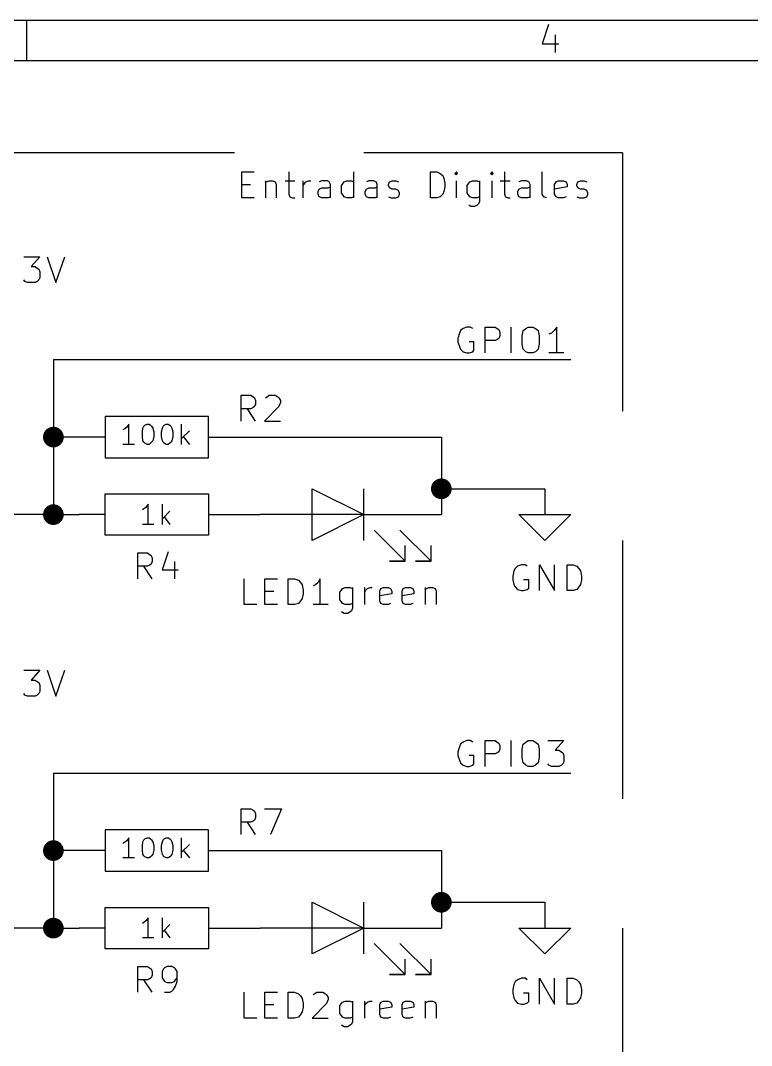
# Model space of a CAD drawing. Extents: x 0.4 to 11.3, y -7.9 to -0.4.
# Drawn here: x 6.287 to 7.699, y -2.377 to -0.394 of the extents above; entities that cross this region are included whole.
import ezdxf

# ---------------------------------------------------------------- set-up
doc = ezdxf.new("R2010")
doc.units = 0
doc.header["$MEASUREMENT"] = 0
doc.linetypes.add('DASHED', pattern=[0.75, 0.5, -0.25])
for name, color, linetype in [('BLACK', 7, 'CONTINUOUS'), ('BLUE3', 171, 'CONTINUOUS'), ('CYAN2', 4, 'CONTINUOUS'), ('GREEN2', 3, 'CONTINUOUS'), ('RED2', 1, 'CONTINUOUS')]:
    doc.layers.add(name, color=color, linetype=linetype)

msp = doc.modelspace()

# ---------------------------------------------------------------- linework, layer by layer
at = {"layer": 'BLACK', "linetype": 'CONTINUOUS'}
for p, q in [((7.142, -0.99), (7.137, -0.994)), ((7.149, -0.987), (7.142, -0.99)), ((7.156, -0.987), (7.149, -0.987)), ((7.161, -0.99), (7.156, -0.987)), ((7.185, -1.037), (7.185, -0.987)), ((7.185, -0.987), (7.204, -0.987)), ((7.204, -0.987), (7.208, -0.99)), ((7.208, -0.99), (7.211, -0.992)), ((7.235, -1.037), (7.235, -0.987)), ((7.258, -0.994), (7.263, -0.99)), ((7.263, -0.99), (7.268, -0.987)), ((7.268, -0.987), (7.277, -0.987)), ((7.277, -0.987), (7.282, -0.99)), ((7.282, -0.99), (7.287, -0.994)), ((7.323, -0.987), (7.318, -0.994)), ((7.323, -1.037), (7.323, -0.987)), ((7.135, -0.999), (7.132, -1.009)), ((7.132, -1.009), (7.132, -1.016)), ((7.137, -0.994), (7.135, -0.999)), ((7.208, -1.011), (7.204, -1.013)), ((7.211, -1.009), (7.208, -1.011)), ((7.211, -0.992), (7.213, -0.997)), ((7.213, -1.004), (7.211, -1.009)), ((7.213, -0.997), (7.213, -1.004)), ((7.256, -1.004), (7.258, -0.994)), ((7.256, -1.02), (7.256, -1.004)), ((7.287, -0.994), (7.289, -1.004)), ((7.289, -1.004), (7.289, -1.02)), ((7.313, -0.999), (7.308, -1.001)), ((7.318, -0.994), (7.313, -0.999)), ((7.132, -1.016), (7.135, -1.025)), ((7.135, -1.025), (7.137, -1.03)), ((7.137, -1.03), (7.142, -1.035)), ((7.163, -1.016), (7.154, -1.016)), ((7.163, -1.032), (7.163, -1.016)), ((7.204, -1.013), (7.185, -1.013)), ((7.258, -1.03), (7.256, -1.02)), ((7.263, -1.035), (7.258, -1.03)), ((7.287, -1.03), (7.282, -1.035)), ((7.289, -1.02), (7.287, -1.03)), ((7.142, -1.035), (7.149, -1.037)), ((7.149, -1.037), (7.154, -1.037)), ((7.154, -1.037), (7.161, -1.035)), ((7.161, -1.035), (7.163, -1.032)), ((7.268, -1.037), (7.263, -1.035)), ((7.277, -1.037), (7.268, -1.037)), ((7.282, -1.035), (7.277, -1.037)), ((7.337, -1.037), (7.308, -1.037)), ((7.135, -1.799), (7.132, -1.809)), ((7.137, -1.794), (7.135, -1.799)), ((7.142, -1.79), (7.137, -1.794)), ((7.149, -1.787), (7.142, -1.79)), ((7.156, -1.787), (7.149, -1.787)), ((7.161, -1.79), (7.156, -1.787)), ((7.185, -1.837), (7.185, -1.787)), ((7.185, -1.787), (7.204, -1.787)), ((7.204, -1.787), (7.208, -1.79)), ((7.208, -1.79), (7.211, -1.792)), ((7.211, -1.792), (7.213, -1.797)), ((7.213, -1.804), (7.211, -1.809)), ((7.213, -1.797), (7.213, -1.804)), ((7.235, -1.837), (7.235, -1.787)), ((7.256, -1.804), (7.258, -1.794)), ((7.256, -1.82), (7.256, -1.804)), ((7.258, -1.794), (7.263, -1.79)), ((7.263, -1.79), (7.268, -1.787)), ((7.268, -1.787), (7.277, -1.787)), ((7.277, -1.787), (7.282, -1.79)), ((7.282, -1.79), (7.287, -1.794)), ((7.287, -1.794), (7.289, -1.804)), ((7.289, -1.804), (7.289, -1.82)), ((7.306, -1.787), (7.337, -1.787)), ((7.337, -1.787), (7.32, -1.806)), ((7.132, -1.809), (7.132, -1.816)), ((7.132, -1.816), (7.135, -1.825)), ((7.163, -1.816), (7.154, -1.816)), ((7.163, -1.832), (7.163, -1.816)), ((7.204, -1.813), (7.185, -1.813)), ((7.208, -1.811), (7.204, -1.813)), ((7.211, -1.809), (7.208, -1.811)), ((7.258, -1.83), (7.256, -1.82)), ((7.289, -1.82), (7.287, -1.83)), ((7.32, -1.806), (7.327, -1.806)), ((7.327, -1.806), (7.332, -1.809)), ((7.332, -1.809), (7.335, -1.811)), ((7.335, -1.811), (7.337, -1.816)), ((7.337, -1.816), (7.337, -1.828)), ((7.135, -1.825), (7.137, -1.83)), ((7.137, -1.83), (7.142, -1.835)), ((7.142, -1.835), (7.149, -1.837)), ((7.149, -1.837), (7.154, -1.837)), ((7.154, -1.837), (7.161, -1.835)), ((7.161, -1.835), (7.163, -1.832)), ((7.263, -1.835), (7.258, -1.83)), ((7.268, -1.837), (7.263, -1.835)), ((7.277, -1.837), (7.268, -1.837)), ((7.282, -1.835), (7.277, -1.837)), ((7.287, -1.83), (7.282, -1.835)), ((7.308, -1.835), (7.306, -1.832)), ((7.313, -1.837), (7.308, -1.835)), ((7.327, -1.837), (7.313, -1.837)), ((7.332, -1.835), (7.327, -1.837)), ((7.335, -1.832), (7.332, -1.835)), ((7.337, -1.828), (7.335, -1.832))]:
    msp.add_line(p, q, dxfattribs=at)
at = {"layer": 'BLUE3', "linetype": 'DASHED'}
for q in [(4.55, -0.65), (7.45, -3.8)]:
    msp.add_line((7.45, -0.65), q, dxfattribs=at)
at = {"layer": 'BLUE3', "linetype": 'CONTINUOUS'}
for p, q in [((6.714, -0.737), (6.714, -0.687)), ((6.714, -0.687), (6.738, -0.687)), ((6.805, -0.687), (6.805, -0.73)), ((6.931, -0.737), (6.931, -0.687)), ((7.079, -0.737), (7.079, -0.687)), ((7.079, -0.687), (7.091, -0.687)), ((7.091, -0.687), (7.098, -0.69)), ((7.098, -0.69), (7.103, -0.694)), ((7.103, -0.694), (7.105, -0.699)), ((7.129, -0.687), (7.126, -0.69)), ((7.126, -0.69), (7.129, -0.692)), ((7.131, -0.69), (7.129, -0.687)), ((7.129, -0.687), (7.129, -0.692)), ((7.129, -0.692), (7.131, -0.69)), ((7.198, -0.687), (7.195, -0.69)), ((7.195, -0.69), (7.198, -0.692)), ((7.2, -0.69), (7.198, -0.687)), ((7.198, -0.687), (7.198, -0.692)), ((7.198, -0.692), (7.2, -0.69)), ((7.222, -0.687), (7.222, -0.73)), ((7.295, -0.73), (7.295, -0.687)), ((6.714, -0.711), (6.731, -0.711)), ((6.76, -0.704), (6.76, -0.737)), ((6.76, -0.709), (6.762, -0.706)), ((6.762, -0.706), (6.767, -0.704)), ((6.767, -0.704), (6.774, -0.704)), ((6.774, -0.704), (6.779, -0.706)), ((6.779, -0.706), (6.781, -0.711)), ((6.781, -0.711), (6.781, -0.737)), ((6.798, -0.704), (6.817, -0.704)), ((6.833, -0.737), (6.833, -0.704)), ((6.833, -0.713), (6.836, -0.709)), ((6.836, -0.709), (6.838, -0.706)), ((6.838, -0.706), (6.843, -0.704)), ((6.843, -0.704), (6.848, -0.704)), ((6.869, -0.704), (6.864, -0.706)), ((6.879, -0.704), (6.869, -0.704)), ((6.883, -0.706), (6.879, -0.704)), ((6.886, -0.711), (6.883, -0.706)), ((6.886, -0.737), (6.886, -0.711)), ((6.907, -0.713), (6.91, -0.709)), ((6.907, -0.728), (6.907, -0.713)), ((6.91, -0.709), (6.912, -0.706)), ((6.912, -0.706), (6.917, -0.704)), ((6.917, -0.704), (6.926, -0.704)), ((6.926, -0.704), (6.931, -0.706)), ((6.96, -0.704), (6.955, -0.706)), ((6.969, -0.704), (6.96, -0.704)), ((6.974, -0.706), (6.969, -0.704)), ((6.976, -0.711), (6.974, -0.706)), ((6.976, -0.737), (6.976, -0.711)), ((6.998, -0.711), (7, -0.706)), ((6.998, -0.713), (6.998, -0.711)), ((7, -0.718), (6.998, -0.713)), ((7, -0.706), (7.005, -0.704)), ((7.005, -0.704), (7.012, -0.704)), ((7.012, -0.704), (7.017, -0.706)), ((7.105, -0.699), (7.107, -0.709)), ((7.107, -0.709), (7.107, -0.716)), ((7.129, -0.737), (7.129, -0.704)), ((7.15, -0.713), (7.153, -0.709)), ((7.15, -0.728), (7.15, -0.713)), ((7.153, -0.709), (7.155, -0.706)), ((7.155, -0.706), (7.16, -0.704)), ((7.16, -0.704), (7.169, -0.704)), ((7.169, -0.704), (7.174, -0.706)), ((7.174, -0.704), (7.174, -0.744)), ((7.198, -0.737), (7.198, -0.704)), ((7.214, -0.704), (7.233, -0.704)), ((7.255, -0.704), (7.25, -0.706)), ((7.264, -0.704), (7.255, -0.704)), ((7.269, -0.706), (7.264, -0.704)), ((7.272, -0.711), (7.269, -0.706)), ((7.272, -0.737), (7.272, -0.711)), ((7.319, -0.711), (7.322, -0.706)), ((7.319, -0.73), (7.319, -0.711)), ((7.322, -0.706), (7.326, -0.704)), ((7.326, -0.704), (7.336, -0.704)), ((7.336, -0.704), (7.341, -0.706)), ((7.341, -0.706), (7.343, -0.711)), ((7.343, -0.711), (7.343, -0.716)), ((7.362, -0.711), (7.364, -0.706)), ((7.362, -0.713), (7.362, -0.711)), ((7.364, -0.718), (7.362, -0.713)), ((7.364, -0.706), (7.369, -0.704)), ((7.369, -0.704), (7.376, -0.704)), ((7.376, -0.704), (7.381, -0.706)), ((6.805, -0.73), (6.807, -0.735)), ((6.862, -0.725), (6.864, -0.72)), ((6.862, -0.73), (6.862, -0.725)), ((6.864, -0.735), (6.862, -0.73)), ((6.864, -0.72), (6.869, -0.718)), ((6.869, -0.718), (6.881, -0.718)), ((6.881, -0.718), (6.886, -0.716)), ((6.91, -0.732), (6.907, -0.728)), ((6.912, -0.735), (6.91, -0.732)), ((6.953, -0.725), (6.955, -0.72)), ((6.953, -0.73), (6.953, -0.725)), ((6.955, -0.735), (6.953, -0.73)), ((6.955, -0.72), (6.96, -0.718)), ((6.96, -0.718), (6.972, -0.718)), ((6.972, -0.718), (6.976, -0.716)), ((7.005, -0.72), (7, -0.718)), ((7.012, -0.72), (7.005, -0.72)), ((7.017, -0.723), (7.012, -0.72)), ((7.019, -0.728), (7.017, -0.723)), ((7.017, -0.735), (7.019, -0.73)), ((7.019, -0.73), (7.019, -0.728)), ((7.103, -0.73), (7.098, -0.735)), ((7.105, -0.725), (7.103, -0.73)), ((7.107, -0.716), (7.105, -0.725)), ((7.153, -0.732), (7.15, -0.728)), ((7.155, -0.735), (7.153, -0.732)), ((7.222, -0.73), (7.224, -0.735)), ((7.248, -0.725), (7.25, -0.72)), ((7.248, -0.73), (7.248, -0.725)), ((7.25, -0.735), (7.248, -0.73)), ((7.25, -0.72), (7.255, -0.718)), ((7.255, -0.718), (7.267, -0.718)), ((7.267, -0.718), (7.272, -0.716)), ((7.298, -0.735), (7.295, -0.73)), ((7.343, -0.716), (7.319, -0.72)), ((7.322, -0.735), (7.319, -0.73)), ((7.369, -0.72), (7.364, -0.718)), ((7.376, -0.72), (7.369, -0.72)), ((7.381, -0.723), (7.376, -0.72)), ((7.383, -0.728), (7.381, -0.723)), ((7.381, -0.735), (7.383, -0.73)), ((7.383, -0.73), (7.383, -0.728)), ((6.738, -0.737), (6.714, -0.737)), ((6.807, -0.735), (6.812, -0.737)), ((6.812, -0.737), (6.817, -0.737)), ((6.869, -0.737), (6.864, -0.735)), ((6.881, -0.737), (6.869, -0.737)), ((6.886, -0.735), (6.881, -0.737)), ((6.917, -0.737), (6.912, -0.735)), ((6.926, -0.737), (6.917, -0.737)), ((6.931, -0.735), (6.926, -0.737)), ((6.96, -0.737), (6.955, -0.735)), ((6.972, -0.737), (6.96, -0.737)), ((6.976, -0.735), (6.972, -0.737)), ((6.998, -0.735), (7.003, -0.737)), ((7.003, -0.737), (7.012, -0.737)), ((7.012, -0.737), (7.017, -0.735)), ((7.091, -0.737), (7.079, -0.737)), ((7.098, -0.735), (7.091, -0.737)), ((7.157, -0.754), (7.153, -0.751)), ((7.16, -0.737), (7.155, -0.735)), ((7.169, -0.737), (7.16, -0.737)), ((7.169, -0.751), (7.164, -0.754)), ((7.174, -0.735), (7.169, -0.737)), ((7.172, -0.749), (7.169, -0.751)), ((7.174, -0.744), (7.172, -0.749)), ((7.224, -0.735), (7.229, -0.737)), ((7.229, -0.737), (7.233, -0.737)), ((7.255, -0.737), (7.25, -0.735)), ((7.267, -0.737), (7.255, -0.737)), ((7.272, -0.735), (7.267, -0.737)), ((7.303, -0.737), (7.298, -0.735)), ((7.326, -0.737), (7.322, -0.735)), ((7.336, -0.737), (7.326, -0.737)), ((7.341, -0.735), (7.336, -0.737)), ((7.362, -0.735), (7.367, -0.737)), ((7.367, -0.737), (7.376, -0.737)), ((7.376, -0.737), (7.381, -0.735)), ((7.164, -0.754), (7.157, -0.754))]:
    msp.add_line(p, q, dxfattribs=at)
at = {"layer": 'CYAN2', "linetype": 'CONTINUOUS'}
for p, q in [((6.293, -0.851), (6.324, -0.851)), ((6.324, -0.851), (6.307, -0.87)), ((6.338, -0.851), (6.355, -0.901)), ((6.355, -0.901), (6.372, -0.851)), ((6.307, -0.87), (6.315, -0.87)), ((6.315, -0.87), (6.319, -0.873)), ((6.319, -0.873), (6.322, -0.875)), ((6.322, -0.875), (6.324, -0.88)), ((6.324, -0.892), (6.322, -0.896)), ((6.324, -0.88), (6.324, -0.892)), ((6.295, -0.899), (6.293, -0.896)), ((6.3, -0.901), (6.295, -0.899)), ((6.315, -0.901), (6.3, -0.901)), ((6.319, -0.899), (6.315, -0.901)), ((6.322, -0.896), (6.319, -0.899)), ((6.713, -1.169), (6.713, -1.119)), ((6.713, -1.119), (6.732, -1.119)), ((6.732, -1.119), (6.736, -1.122)), ((6.736, -1.122), (6.739, -1.124)), ((6.739, -1.124), (6.741, -1.129)), ((6.741, -1.129), (6.741, -1.136)), ((6.76, -1.124), (6.763, -1.122)), ((6.763, -1.122), (6.767, -1.119)), ((6.767, -1.119), (6.779, -1.119)), ((6.779, -1.119), (6.784, -1.122)), ((6.784, -1.122), (6.786, -1.124)), ((6.786, -1.124), (6.789, -1.129)), ((6.789, -1.129), (6.789, -1.133)), ((6.732, -1.145), (6.713, -1.145)), ((6.741, -1.169), (6.725, -1.145)), ((6.736, -1.143), (6.732, -1.145)), ((6.739, -1.141), (6.736, -1.143)), ((6.741, -1.136), (6.739, -1.141)), ((6.786, -1.141), (6.758, -1.169)), ((6.789, -1.133), (6.786, -1.141)), ((6.758, -1.169), (6.789, -1.169)), ((6.488, -1.184), (6.484, -1.186)), ((6.492, -1.181), (6.488, -1.184)), ((6.496, -1.175), (6.492, -1.181)), ((6.496, -1.214), (6.496, -1.175)), ((6.522, -1.19), (6.523, -1.183)), ((6.523, -1.183), (6.525, -1.179)), ((6.525, -1.179), (6.527, -1.177)), ((6.527, -1.177), (6.531, -1.175)), ((6.531, -1.175), (6.535, -1.175)), ((6.535, -1.175), (6.538, -1.177)), ((6.538, -1.177), (6.54, -1.179)), ((6.54, -1.179), (6.542, -1.183)), ((6.542, -1.183), (6.544, -1.19)), ((6.559, -1.19), (6.561, -1.183)), ((6.561, -1.183), (6.562, -1.179)), ((6.562, -1.179), (6.564, -1.177)), ((6.564, -1.177), (6.568, -1.175)), ((6.568, -1.175), (6.572, -1.175)), ((6.572, -1.175), (6.575, -1.177)), ((6.575, -1.177), (6.577, -1.179)), ((6.577, -1.179), (6.579, -1.183)), ((6.579, -1.183), (6.581, -1.19)), ((6.598, -1.214), (6.598, -1.175)), ((6.613, -1.188), (6.598, -1.203)), ((6.522, -1.199), (6.522, -1.19)), ((6.523, -1.207), (6.522, -1.199)), ((6.525, -1.21), (6.523, -1.207)), ((6.542, -1.207), (6.54, -1.21)), ((6.544, -1.199), (6.542, -1.207)), ((6.544, -1.19), (6.544, -1.199)), ((6.559, -1.199), (6.559, -1.19)), ((6.561, -1.207), (6.559, -1.199)), ((6.562, -1.21), (6.561, -1.207)), ((6.579, -1.207), (6.577, -1.21)), ((6.581, -1.199), (6.579, -1.207)), ((6.581, -1.19), (6.581, -1.199)), ((6.601, -1.199), (6.613, -1.214)), ((6.507, -1.214), (6.484, -1.214)), ((6.527, -1.212), (6.525, -1.21)), ((6.531, -1.214), (6.527, -1.212)), ((6.535, -1.214), (6.531, -1.214)), ((6.538, -1.212), (6.535, -1.214)), ((6.54, -1.21), (6.538, -1.212)), ((6.564, -1.212), (6.562, -1.21)), ((6.568, -1.214), (6.564, -1.212)), ((6.572, -1.214), (6.568, -1.214)), ((6.575, -1.212), (6.572, -1.214)), ((6.577, -1.21), (6.575, -1.212)), ((6.525, -1.339), (6.522, -1.341)), ((6.529, -1.336), (6.525, -1.339)), ((6.533, -1.33), (6.529, -1.336)), ((6.533, -1.369), (6.533, -1.33)), ((6.561, -1.369), (6.561, -1.33)), ((6.575, -1.343), (6.561, -1.358)), ((6.564, -1.354), (6.575, -1.369)), ((6.544, -1.369), (6.522, -1.369)), ((6.513, -1.474), (6.513, -1.424)), ((6.513, -1.424), (6.532, -1.424)), ((6.532, -1.424), (6.536, -1.427)), ((6.536, -1.427), (6.539, -1.429)), ((6.572, -1.422), (6.56, -1.457)), ((6.539, -1.446), (6.536, -1.448)), ((6.539, -1.429), (6.541, -1.434)), ((6.541, -1.441), (6.539, -1.446)), ((6.541, -1.434), (6.541, -1.441)), ((6.584, -1.441), (6.584, -1.474)), ((7.255, -1.447), (7.247, -1.45)), ((7.262, -1.447), (7.255, -1.447)), ((7.266, -1.45), (7.262, -1.447)), ((7.29, -1.497), (7.29, -1.447)), ((7.29, -1.447), (7.319, -1.497)), ((7.319, -1.497), (7.319, -1.447)), ((7.343, -1.497), (7.343, -1.447)), ((7.343, -1.447), (7.355, -1.447)), ((7.355, -1.447), (7.362, -1.45)), ((6.532, -1.45), (6.513, -1.45)), ((6.541, -1.474), (6.525, -1.45)), ((6.536, -1.448), (6.532, -1.45)), ((6.56, -1.457), (6.591, -1.457)), ((7.24, -1.459), (7.238, -1.469)), ((7.243, -1.454), (7.24, -1.459)), ((7.247, -1.45), (7.243, -1.454)), ((7.362, -1.45), (7.366, -1.454)), ((7.366, -1.454), (7.369, -1.459)), ((7.369, -1.459), (7.371, -1.469)), ((6.719, -1.524), (6.719, -1.474)), ((6.759, -1.524), (6.759, -1.474)), ((6.759, -1.474), (6.783, -1.474)), ((6.804, -1.524), (6.804, -1.474)), ((6.804, -1.474), (6.816, -1.474)), ((6.816, -1.474), (6.824, -1.477)), ((6.824, -1.477), (6.828, -1.481)), ((6.828, -1.481), (6.831, -1.486)), ((6.831, -1.486), (6.833, -1.496)), ((6.857, -1.486), (6.852, -1.488)), ((6.862, -1.481), (6.857, -1.486)), ((6.866, -1.474), (6.862, -1.481)), ((6.866, -1.524), (6.866, -1.474)), ((7.238, -1.469), (7.238, -1.476)), ((7.238, -1.476), (7.24, -1.485)), ((7.24, -1.485), (7.243, -1.49)), ((7.269, -1.476), (7.259, -1.476)), ((7.269, -1.492), (7.269, -1.476)), ((7.369, -1.485), (7.366, -1.49)), ((7.371, -1.476), (7.369, -1.485)), ((7.371, -1.469), (7.371, -1.476)), ((6.759, -1.498), (6.776, -1.498)), ((6.833, -1.503), (6.831, -1.512)), ((6.833, -1.496), (6.833, -1.503)), ((6.904, -1.5), (6.907, -1.496)), ((6.904, -1.515), (6.904, -1.5)), ((6.907, -1.496), (6.909, -1.493)), ((6.909, -1.493), (6.914, -1.491)), ((6.914, -1.491), (6.924, -1.491)), ((6.924, -1.491), (6.928, -1.493)), ((6.928, -1.491), (6.928, -1.531)), ((6.952, -1.524), (6.952, -1.491)), ((6.952, -1.5), (6.954, -1.496)), ((6.954, -1.496), (6.957, -1.493)), ((6.957, -1.493), (6.962, -1.491)), ((6.962, -1.491), (6.966, -1.491)), ((6.981, -1.498), (6.983, -1.493)), ((6.981, -1.517), (6.981, -1.498)), ((7.004, -1.503), (6.981, -1.507)), ((6.983, -1.493), (6.988, -1.491)), ((6.988, -1.491), (6.997, -1.491)), ((6.997, -1.491), (7.002, -1.493)), ((7.002, -1.493), (7.004, -1.498)), ((7.004, -1.498), (7.004, -1.503)), ((7.024, -1.498), (7.026, -1.493)), ((7.024, -1.517), (7.024, -1.498)), ((7.047, -1.503), (7.024, -1.507)), ((7.026, -1.493), (7.031, -1.491)), ((7.031, -1.491), (7.04, -1.491)), ((7.04, -1.491), (7.045, -1.493)), ((7.045, -1.493), (7.047, -1.498)), ((7.047, -1.498), (7.047, -1.503)), ((7.069, -1.491), (7.069, -1.524)), ((7.069, -1.496), (7.071, -1.493)), ((7.071, -1.493), (7.076, -1.491)), ((7.076, -1.491), (7.083, -1.491)), ((7.083, -1.491), (7.088, -1.493)), ((7.088, -1.493), (7.09, -1.498)), ((7.09, -1.498), (7.09, -1.524)), ((7.243, -1.49), (7.247, -1.495)), ((7.247, -1.495), (7.255, -1.497)), ((7.255, -1.497), (7.259, -1.497)), ((7.259, -1.497), (7.266, -1.495)), ((7.266, -1.495), (7.269, -1.492)), ((7.355, -1.497), (7.343, -1.497)), ((7.362, -1.495), (7.355, -1.497)), ((7.366, -1.49), (7.362, -1.495)), ((6.743, -1.524), (6.719, -1.524)), ((6.783, -1.524), (6.759, -1.524)), ((6.816, -1.524), (6.804, -1.524)), ((6.824, -1.522), (6.816, -1.524)), ((6.828, -1.517), (6.824, -1.522)), ((6.831, -1.512), (6.828, -1.517)), ((6.881, -1.524), (6.852, -1.524)), ((6.907, -1.519), (6.904, -1.515)), ((6.909, -1.522), (6.907, -1.519)), ((6.914, -1.524), (6.909, -1.522)), ((6.924, -1.524), (6.914, -1.524)), ((6.928, -1.522), (6.924, -1.524)), ((6.983, -1.522), (6.981, -1.517)), ((6.988, -1.524), (6.983, -1.522)), ((6.997, -1.524), (6.988, -1.524)), ((7.002, -1.522), (6.997, -1.524)), ((7.026, -1.522), (7.024, -1.517)), ((7.031, -1.524), (7.026, -1.522)), ((7.04, -1.524), (7.031, -1.524)), ((7.045, -1.522), (7.04, -1.524)), ((6.912, -1.541), (6.907, -1.538)), ((6.919, -1.541), (6.912, -1.541)), ((6.924, -1.538), (6.919, -1.541)), ((6.926, -1.536), (6.924, -1.538)), ((6.928, -1.531), (6.926, -1.536)), ((6.293, -1.651), (6.324, -1.651)), ((6.324, -1.651), (6.307, -1.67)), ((6.338, -1.651), (6.355, -1.701)), ((6.355, -1.701), (6.372, -1.651)), ((6.307, -1.67), (6.315, -1.67)), ((6.315, -1.67), (6.319, -1.673)), ((6.319, -1.673), (6.322, -1.675)), ((6.322, -1.675), (6.324, -1.68)), ((6.324, -1.68), (6.324, -1.692)), ((6.295, -1.699), (6.293, -1.696)), ((6.3, -1.701), (6.295, -1.699)), ((6.315, -1.701), (6.3, -1.701)), ((6.319, -1.699), (6.315, -1.701)), ((6.322, -1.696), (6.319, -1.699)), ((6.324, -1.692), (6.322, -1.696)), ((6.713, -1.969), (6.713, -1.919)), ((6.713, -1.919), (6.732, -1.919)), ((6.732, -1.919), (6.736, -1.922)), ((6.736, -1.922), (6.739, -1.924)), ((6.758, -1.919), (6.791, -1.919)), ((6.791, -1.919), (6.77, -1.969)), ((6.736, -1.943), (6.732, -1.945)), ((6.739, -1.941), (6.736, -1.943)), ((6.739, -1.924), (6.741, -1.929)), ((6.741, -1.936), (6.739, -1.941)), ((6.741, -1.929), (6.741, -1.936)), ((6.732, -1.945), (6.713, -1.945)), ((6.741, -1.969), (6.725, -1.945)), ((6.492, -1.981), (6.488, -1.984)), ((6.496, -1.975), (6.492, -1.981)), ((6.496, -2.014), (6.496, -1.975)), ((6.522, -1.99), (6.523, -1.983)), ((6.523, -1.983), (6.525, -1.979)), ((6.525, -1.979), (6.527, -1.977)), ((6.527, -1.977), (6.531, -1.975)), ((6.531, -1.975), (6.535, -1.975)), ((6.535, -1.975), (6.538, -1.977)), ((6.538, -1.977), (6.54, -1.979)), ((6.54, -1.979), (6.542, -1.983)), ((6.542, -1.983), (6.544, -1.99)), ((6.559, -1.99), (6.561, -1.983)), ((6.561, -1.983), (6.562, -1.979)), ((6.562, -1.979), (6.564, -1.977)), ((6.564, -1.977), (6.568, -1.975)), ((6.568, -1.975), (6.572, -1.975)), ((6.572, -1.975), (6.575, -1.977)), ((6.575, -1.977), (6.577, -1.979)), ((6.577, -1.979), (6.579, -1.983)), ((6.579, -1.983), (6.581, -1.99)), ((6.598, -2.014), (6.598, -1.975)), ((6.488, -1.984), (6.484, -1.986)), ((6.522, -1.999), (6.522, -1.99)), ((6.523, -2.007), (6.522, -1.999)), ((6.544, -1.999), (6.542, -2.007)), ((6.544, -1.99), (6.544, -1.999)), ((6.559, -1.999), (6.559, -1.99)), ((6.561, -2.007), (6.559, -1.999)), ((6.581, -1.999), (6.579, -2.007)), ((6.581, -1.99), (6.581, -1.999)), ((6.613, -1.988), (6.598, -2.003)), ((6.601, -1.999), (6.613, -2.014)), ((6.507, -2.014), (6.484, -2.014)), ((6.525, -2.01), (6.523, -2.007)), ((6.527, -2.012), (6.525, -2.01)), ((6.531, -2.014), (6.527, -2.012)), ((6.535, -2.014), (6.531, -2.014)), ((6.538, -2.012), (6.535, -2.014)), ((6.54, -2.01), (6.538, -2.012)), ((6.542, -2.007), (6.54, -2.01)), ((6.562, -2.01), (6.561, -2.007)), ((6.564, -2.012), (6.562, -2.01)), ((6.568, -2.014), (6.564, -2.012)), ((6.572, -2.014), (6.568, -2.014)), ((6.575, -2.012), (6.572, -2.014)), ((6.577, -2.01), (6.575, -2.012)), ((6.579, -2.007), (6.577, -2.01)), ((6.525, -2.139), (6.522, -2.141)), ((6.529, -2.136), (6.525, -2.139)), ((6.533, -2.13), (6.529, -2.136)), ((6.533, -2.169), (6.533, -2.13)), ((6.561, -2.169), (6.561, -2.13)), ((6.575, -2.143), (6.561, -2.158)), ((6.564, -2.154), (6.575, -2.169)), ((6.544, -2.169), (6.522, -2.169)), ((6.513, -2.274), (6.513, -2.224)), ((6.513, -2.224), (6.532, -2.224)), ((6.532, -2.224), (6.536, -2.227)), ((6.536, -2.227), (6.539, -2.229)), ((6.539, -2.229), (6.541, -2.234)), ((6.541, -2.234), (6.541, -2.241)), ((6.563, -2.229), (6.56, -2.234)), ((6.56, -2.234), (6.56, -2.246)), ((6.565, -2.227), (6.563, -2.229)), ((6.57, -2.224), (6.565, -2.227)), ((6.579, -2.224), (6.57, -2.224)), ((6.584, -2.227), (6.579, -2.224)), ((6.586, -2.229), (6.584, -2.227)), ((6.589, -2.234), (6.586, -2.229)), ((6.589, -2.253), (6.589, -2.234)), ((6.532, -2.25), (6.513, -2.25)), ((6.541, -2.274), (6.525, -2.25)), ((6.536, -2.248), (6.532, -2.25)), ((6.539, -2.246), (6.536, -2.248)), ((6.541, -2.241), (6.539, -2.246)), ((6.56, -2.246), (6.563, -2.25)), ((6.563, -2.25), (6.565, -2.253)), ((6.565, -2.253), (6.57, -2.255)), ((6.57, -2.255), (6.579, -2.255)), ((6.579, -2.255), (6.584, -2.253)), ((6.584, -2.253), (6.586, -2.25)), ((6.586, -2.25), (6.589, -2.246)), ((6.586, -2.262), (6.589, -2.253)), ((7.24, -2.259), (7.238, -2.269)), ((7.243, -2.254), (7.24, -2.259)), ((7.247, -2.25), (7.243, -2.254)), ((7.255, -2.247), (7.247, -2.25)), ((7.262, -2.247), (7.255, -2.247)), ((7.266, -2.25), (7.262, -2.247)), ((7.29, -2.297), (7.29, -2.247)), ((7.29, -2.247), (7.319, -2.297)), ((7.319, -2.297), (7.319, -2.247)), ((7.343, -2.297), (7.343, -2.247)), ((7.343, -2.247), (7.355, -2.247)), ((7.355, -2.247), (7.362, -2.25)), ((7.362, -2.25), (7.366, -2.254)), ((7.366, -2.254), (7.369, -2.259)), ((7.369, -2.259), (7.371, -2.269)), ((6.565, -2.274), (6.575, -2.274)), ((6.575, -2.274), (6.579, -2.272)), ((6.579, -2.272), (6.582, -2.269)), ((6.582, -2.269), (6.586, -2.262)), ((6.719, -2.324), (6.719, -2.274)), ((6.759, -2.324), (6.759, -2.274)), ((6.759, -2.274), (6.783, -2.274)), ((6.804, -2.324), (6.804, -2.274)), ((6.804, -2.274), (6.816, -2.274)), ((6.816, -2.274), (6.824, -2.277)), ((6.824, -2.277), (6.828, -2.281)), ((6.852, -2.279), (6.854, -2.277)), ((6.854, -2.277), (6.859, -2.274)), ((6.859, -2.274), (6.871, -2.274)), ((6.871, -2.274), (6.876, -2.277)), ((6.876, -2.277), (6.878, -2.279)), ((6.878, -2.279), (6.881, -2.284)), ((7.238, -2.269), (7.238, -2.276)), ((7.238, -2.276), (7.24, -2.285)), ((7.269, -2.276), (7.259, -2.276)), ((7.269, -2.292), (7.269, -2.276)), ((7.371, -2.276), (7.369, -2.285)), ((7.371, -2.269), (7.371, -2.276)), ((6.759, -2.298), (6.776, -2.298)), ((6.828, -2.281), (6.831, -2.286)), ((6.831, -2.286), (6.833, -2.296)), ((6.833, -2.296), (6.833, -2.303)), ((6.878, -2.296), (6.85, -2.324)), ((6.881, -2.288), (6.878, -2.296)), ((6.881, -2.284), (6.881, -2.288)), ((6.904, -2.3), (6.907, -2.296)), ((6.904, -2.315), (6.904, -2.3)), ((6.907, -2.296), (6.909, -2.293)), ((6.909, -2.293), (6.914, -2.291)), ((6.914, -2.291), (6.924, -2.291)), ((6.924, -2.291), (6.928, -2.293)), ((6.928, -2.291), (6.928, -2.331)), ((6.952, -2.324), (6.952, -2.291)), ((6.952, -2.3), (6.954, -2.296)), ((6.954, -2.296), (6.957, -2.293)), ((6.957, -2.293), (6.962, -2.291)), ((6.962, -2.291), (6.966, -2.291)), ((6.981, -2.298), (6.983, -2.293)), ((6.981, -2.317), (6.981, -2.298)), ((6.983, -2.293), (6.988, -2.291)), ((6.988, -2.291), (6.997, -2.291)), ((6.997, -2.291), (7.002, -2.293)), ((7.002, -2.293), (7.004, -2.298)), ((7.004, -2.298), (7.004, -2.303)), ((7.024, -2.298), (7.026, -2.293)), ((7.024, -2.317), (7.024, -2.298)), ((7.026, -2.293), (7.031, -2.291)), ((7.031, -2.291), (7.04, -2.291)), ((7.04, -2.291), (7.045, -2.293)), ((7.045, -2.293), (7.047, -2.298)), ((7.047, -2.298), (7.047, -2.303)), ((7.069, -2.291), (7.069, -2.324)), ((7.069, -2.296), (7.071, -2.293)), ((7.071, -2.293), (7.076, -2.291)), ((7.076, -2.291), (7.083, -2.291)), ((7.083, -2.291), (7.088, -2.293)), ((7.088, -2.293), (7.09, -2.298)), ((7.09, -2.298), (7.09, -2.324)), ((7.24, -2.285), (7.243, -2.29)), ((7.243, -2.29), (7.247, -2.295)), ((7.247, -2.295), (7.255, -2.297)), ((7.255, -2.297), (7.259, -2.297)), ((7.259, -2.297), (7.266, -2.295)), ((7.266, -2.295), (7.269, -2.292)), ((7.355, -2.297), (7.343, -2.297)), ((7.362, -2.295), (7.355, -2.297)), ((7.366, -2.29), (7.362, -2.295)), ((7.369, -2.285), (7.366, -2.29)), ((6.828, -2.317), (6.824, -2.322)), ((6.831, -2.312), (6.828, -2.317)), ((6.833, -2.303), (6.831, -2.312)), ((6.907, -2.319), (6.904, -2.315)), ((6.909, -2.322), (6.907, -2.319)), ((7.004, -2.303), (6.981, -2.307)), ((6.983, -2.322), (6.981, -2.317)), ((7.047, -2.303), (7.024, -2.307)), ((7.026, -2.322), (7.024, -2.317)), ((6.743, -2.324), (6.719, -2.324)), ((6.783, -2.324), (6.759, -2.324)), ((6.816, -2.324), (6.804, -2.324)), ((6.824, -2.322), (6.816, -2.324)), ((6.85, -2.324), (6.881, -2.324)), ((6.912, -2.341), (6.907, -2.338)), ((6.914, -2.324), (6.909, -2.322)), ((6.924, -2.324), (6.914, -2.324)), ((6.924, -2.338), (6.919, -2.341)), ((6.928, -2.322), (6.924, -2.324)), ((6.926, -2.336), (6.924, -2.338)), ((6.928, -2.331), (6.926, -2.336)), ((6.988, -2.324), (6.983, -2.322)), ((6.997, -2.324), (6.988, -2.324)), ((7.002, -2.322), (6.997, -2.324)), ((7.031, -2.324), (7.026, -2.322)), ((7.04, -2.324), (7.031, -2.324)), ((7.045, -2.322), (7.04, -2.324)), ((6.919, -2.341), (6.912, -2.341))]:
    msp.add_line(p, q, dxfattribs=at)
at = {"layer": 'GREEN2', "linetype": 'CONTINUOUS'}
for p, q in [((6.35, -1.05), (7.35, -1.05)), ((6.35, -1.05), (6.35, -1.2)), ((6.35, -1.2), (6.35, -1.35)), ((6.4, -1.2), (6.35, -1.2)), ((6.7, -1.2), (7.1, -1.2)), ((7.1, -1.2), (7.1, -1.3)), ((7.1, -1.3), (7.3, -1.3)), ((7.1, -1.3), (7.1, -1.35)), ((6.35, -1.35), (6.2, -1.35)), ((6.35, -1.35), (6.4, -1.35)), ((6.7, -1.35), (6.75, -1.35)), ((7.05, -1.35), (7.1, -1.35)), ((6.35, -1.85), (7.35, -1.85)), ((6.35, -1.85), (6.35, -2)), ((6.4, -2), (6.35, -2)), ((6.35, -2), (6.35, -2.15)), ((6.7, -2), (7.1, -2)), ((7.1, -2), (7.1, -2.1)), ((7.1, -2.1), (7.3, -2.1)), ((7.1, -2.1), (7.1, -2.15)), ((6.35, -2.15), (6.2, -2.15)), ((6.35, -2.15), (6.4, -2.15)), ((6.7, -2.15), (6.75, -2.15)), ((7.05, -2.15), (7.1, -2.15))]:
    msp.add_line(p, q, dxfattribs=at)
at = {"layer": 'GREEN2', "const_width": 0.02}
for points in [[(6.34, -1.2, 1), (6.36, -1.2, 1)], [(7.09, -1.3, 1), (7.11, -1.3, 1)], [(6.34, -1.35, 1), (6.36, -1.35, 1)], [(6.34, -2, 1), (6.36, -2, 1)], [(7.09, -2.1, 1), (7.11, -2.1, 1)], [(6.34, -2.15, 1), (6.36, -2.15, 1)]]:
    msp.add_lwpolyline(points, format="xyb", close=True, dxfattribs=at)
at = {"layer": 'RED2', "linetype": 'CONTINUOUS'}
for p, q in [((11.299, -0.394), (0.394, -0.394)), ((6.299, -0.472), (6.299, -0.394)), ((7.307, -0.402), (7.295, -0.439)), ((7.32, -0.422), (7.32, -0.456)), ((7.295, -0.439), (7.327, -0.439)), ((11.221, -0.472), (0.472, -0.472)), ((6.65, -1.16), (6.45, -1.16)), ((6.45, -1.16), (6.45, -1.24)), ((6.65, -1.24), (6.65, -1.16)), ((6.45, -1.2), (6.4, -1.2)), ((6.65, -1.2), (6.7, -1.2)), ((6.45, -1.24), (6.65, -1.24)), ((6.85, -1.4), (6.85, -1.3)), ((6.85, -1.3), (6.95, -1.35)), ((6.95, -1.4), (6.95, -1.3)), ((7.3, -1.3), (7.3, -1.35)), ((6.45, -1.39), (6.45, -1.31)), ((6.45, -1.31), (6.65, -1.31)), ((6.65, -1.31), (6.65, -1.39)), ((6.45, -1.35), (6.4, -1.35)), ((6.65, -1.35), (6.7, -1.35)), ((6.85, -1.35), (6.75, -1.35)), ((6.95, -1.35), (6.85, -1.35)), ((6.95, -1.35), (6.85, -1.4)), ((6.95, -1.35), (7.05, -1.35)), ((7.3, -1.4), (7.25, -1.35)), ((7.25, -1.35), (7.3, -1.35)), ((7.3, -1.35), (7.35, -1.35)), ((7.35, -1.35), (7.3, -1.4)), ((6.97, -1.38), (7.03, -1.44)), ((7.02, -1.38), (7.08, -1.44)), ((6.65, -1.39), (6.45, -1.39)), ((7.03, -1.44), (7.03, -1.41)), ((7.08, -1.44), (7.08, -1.41)), ((7.03, -1.44), (7, -1.44)), ((7, -1.44), (7.03, -1.44)), ((7.08, -1.44), (7.05, -1.44)), ((7.05, -1.44), (7.08, -1.44)), ((6.65, -1.96), (6.45, -1.96)), ((6.45, -1.96), (6.45, -2.04)), ((6.65, -2.04), (6.65, -1.96)), ((6.45, -2), (6.4, -2)), ((6.65, -2), (6.7, -2)), ((6.45, -2.04), (6.65, -2.04)), ((6.85, -2.2), (6.85, -2.1)), ((6.85, -2.1), (6.95, -2.15)), ((6.95, -2.2), (6.95, -2.1)), ((7.3, -2.1), (7.3, -2.15)), ((6.45, -2.19), (6.45, -2.11)), ((6.45, -2.11), (6.65, -2.11)), ((6.65, -2.11), (6.65, -2.19)), ((6.45, -2.15), (6.4, -2.15)), ((6.65, -2.15), (6.7, -2.15)), ((6.85, -2.15), (6.75, -2.15)), ((6.95, -2.15), (6.85, -2.15)), ((6.95, -2.15), (6.85, -2.2)), ((6.95, -2.15), (7.05, -2.15)), ((7.3, -2.2), (7.25, -2.15)), ((7.25, -2.15), (7.3, -2.15)), ((7.3, -2.15), (7.35, -2.15)), ((7.35, -2.15), (7.3, -2.2)), ((6.97, -2.18), (7.03, -2.24)), ((7.02, -2.18), (7.08, -2.24)), ((6.65, -2.19), (6.45, -2.19)), ((7.03, -2.24), (7.03, -2.21)), ((7.08, -2.24), (7.08, -2.21)), ((7.03, -2.24), (7, -2.24)), ((7, -2.24), (7.03, -2.24)), ((7.08, -2.24), (7.05, -2.24)), ((7.05, -2.24), (7.08, -2.24))]:
    msp.add_line(p, q, dxfattribs=at)

doc.saveas('drawing.dxf')
